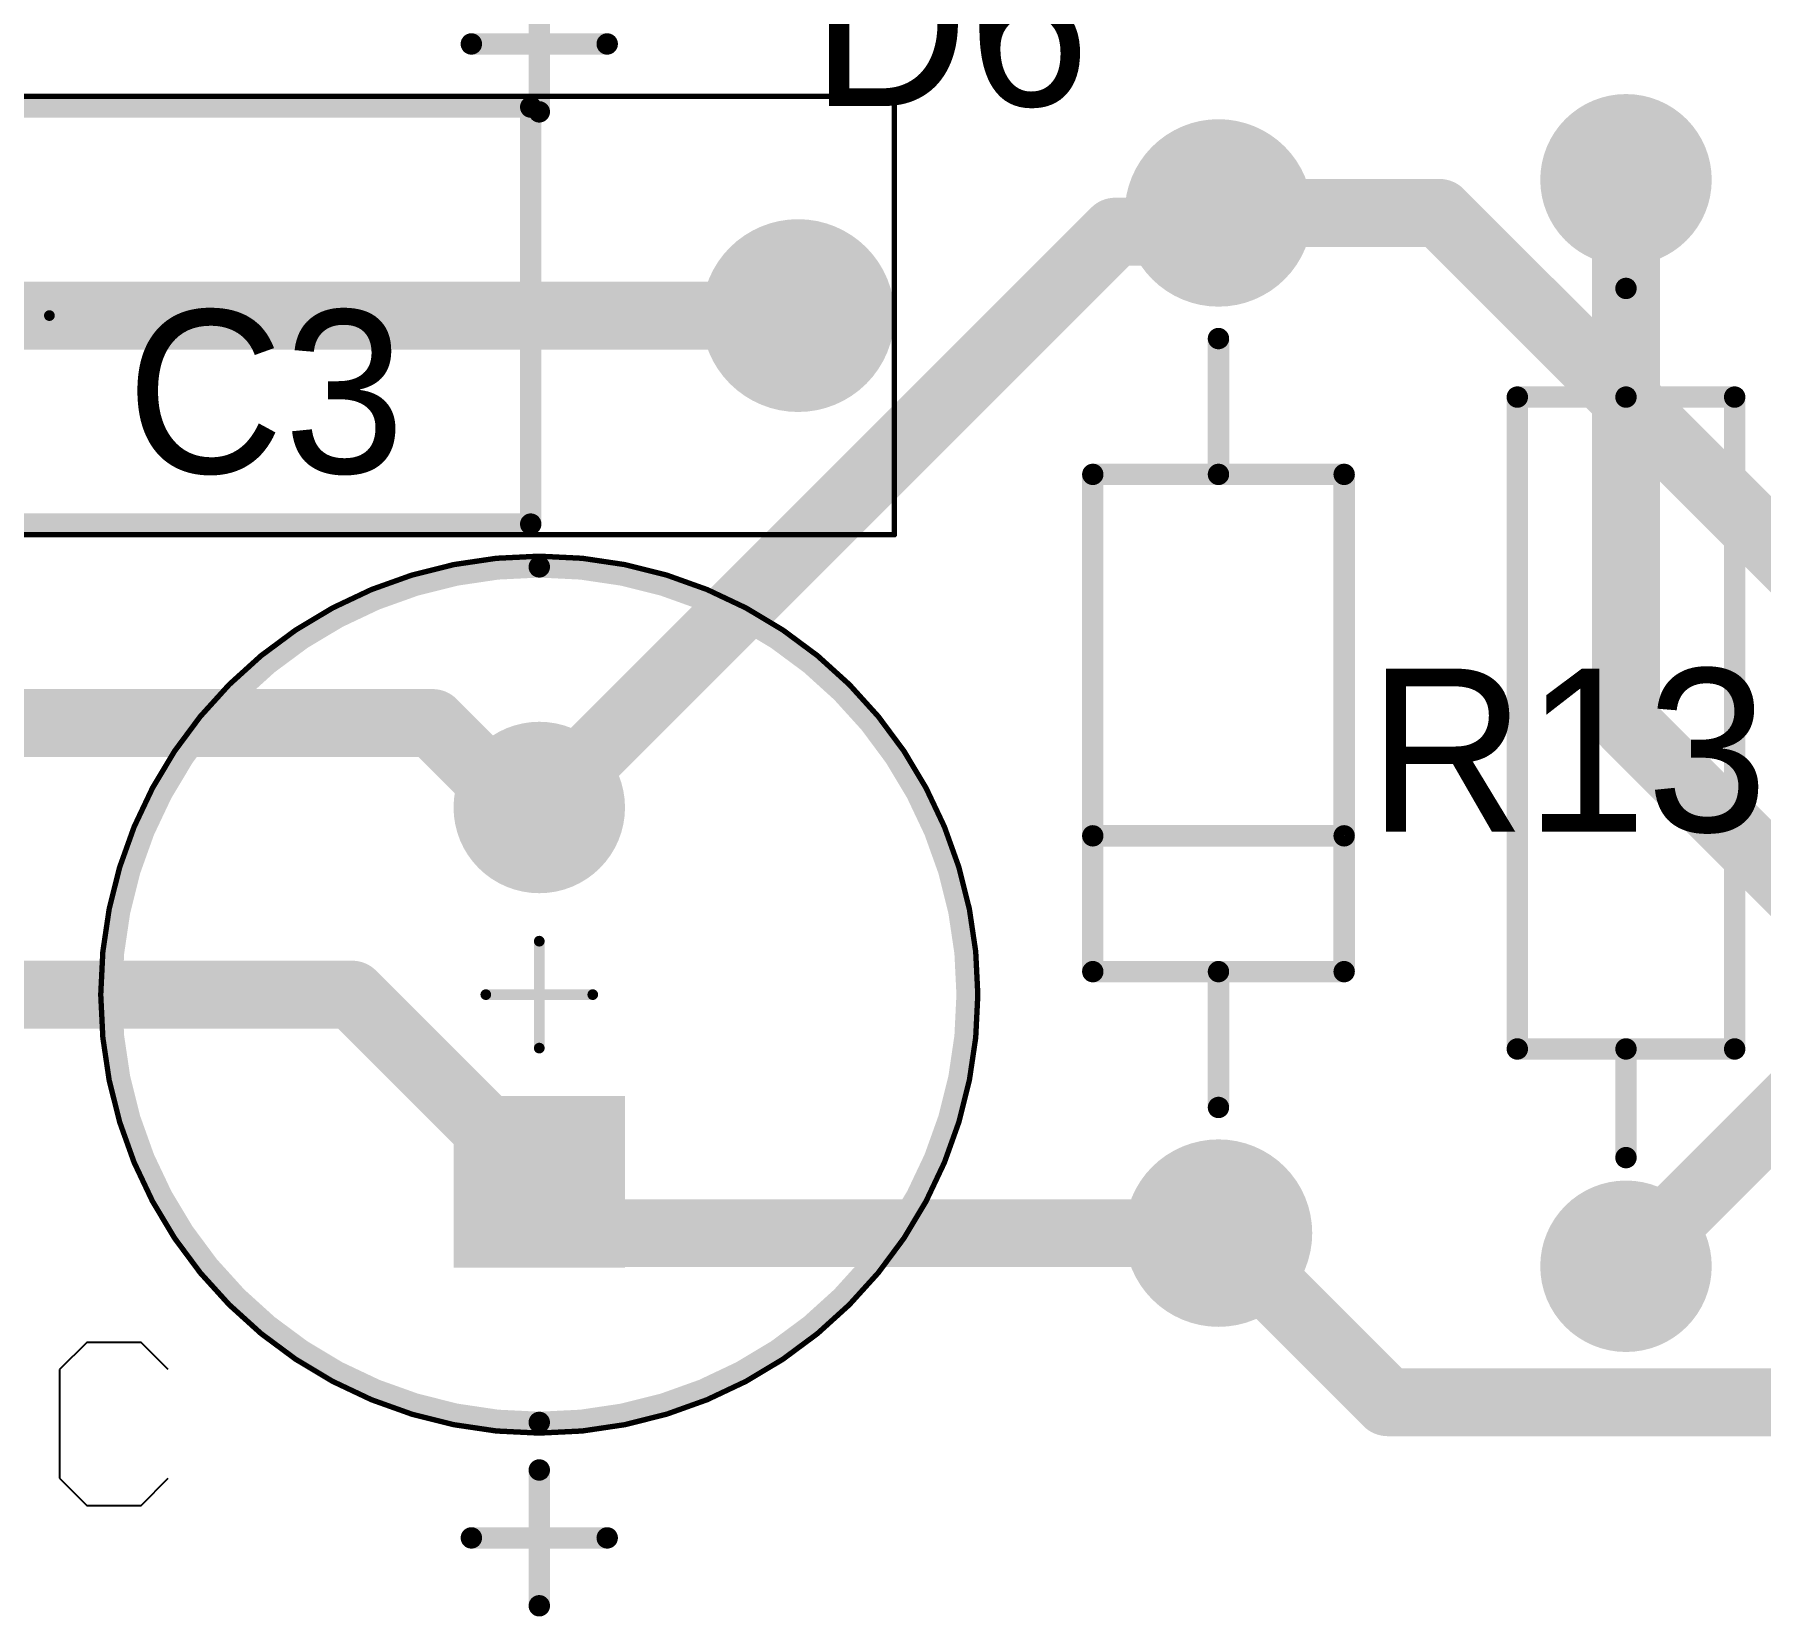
# Model space of a CAD drawing. Header units: millimetres. Extents: x 1.79 to 6.42, y 2.45 to 4.75.
# Drawn here: x 2.414 to 3.05, y 2.821 to 3.403 of the extents above; entities that cross this region are included whole.
import ezdxf

# ---------------------------------------------------------------- set-up
doc = ezdxf.new("R2010")
doc.units = ezdxf.units.MM
doc.header["$MEASUREMENT"] = 0
for name, color, linetype in [('BottomLayer', 5, 'Continuous'), ('BottomSolder', 6, 'Continuous'), ('Mechanical13', 56, 'Continuous'), ('Mechanical15', 56, 'Continuous'), ('MultiLayer', 9, 'Continuous'), ('PadHoleLayer', 156, 'Continuous'), ('TopLayer', 1, 'Continuous'), ('TopOverlay', 2, 'Continuous'), ('TopSolder', 216, 'Continuous')]:
    doc.layers.add(name, color=color, linetype=linetype)

# ---------------------------------------------------------------- blocks, each defined once
blk = doc.blocks.new('AXIAL_0_4_17')
at = {"layer": 'BottomLayer', "const_width": 0.02756}
for points in [[(-0.21378, 0, 1), (-0.18622, 0, 1)], [(0.18622, 0, 1), (0.21378, 0, 1)]]:
    blk.add_lwpolyline(points, format="xyb", close=True, dxfattribs=at)
at = {"layer": 'BottomSolder', "const_width": 0.03156}
for points in [[(-0.21578, 0, 1), (-0.18422, 0, 1)], [(0.18422, 0, 1), (0.21578, 0, 1)]]:
    blk.add_lwpolyline(points, format="xyb", close=True, dxfattribs=at)
at = {"layer": 'MultiLayer', "const_width": 0.02756}
for points in [[(-0.21378, 0, 1), (-0.18622, 0, 1)], [(0.18622, 0, 1), (0.21378, 0, 1)]]:
    blk.add_lwpolyline(points, format="xyb", close=True, dxfattribs=at)
at = {"layer": 'PadHoleLayer', "const_width": 0.01673}
for points in [[(-0.20837, 0, 1), (-0.19163, 0, 1)], [(0.19163, 0, 1), (0.20837, 0, 1)]]:
    blk.add_lwpolyline(points, format="xyb", close=True, dxfattribs=at)
at = {"layer": 'TopLayer', "const_width": 0.02756}
for points in [[(-0.21378, 0, 1), (-0.18622, 0, 1)], [(0.18622, 0, 1), (0.21378, 0, 1)]]:
    blk.add_lwpolyline(points, format="xyb", close=True, dxfattribs=at)
at = {"layer": 'TopOverlay', "const_width": 0.00787}
for points in [[(-0.12, 0.04), (-0.12, -0.04)], [(-0.12, 0.04), (0.12, 0.04)], [(0.12, 0.04), (0.12, -0.04)], [(-0.16, 0), (-0.12, 0)], [(0.12, 0), (0.16, 0)], [(-0.12, -0.04), (0.12, -0.04)]]:
    blk.add_lwpolyline(points, dxfattribs=at)
at = {"layer": 'TopOverlay', "const_width": 0.00394}
for points in [[(-0.12197, 0.04, 1), (-0.11803, 0.04, 1)], [(-0.12197, 0.04, 1), (-0.11803, 0.04, 1)], [(0.11803, 0.04, 1), (0.12197, 0.04, 1)], [(0.11803, 0.04, 1), (0.12197, 0.04, 1)], [(-0.16197, 0, 1), (-0.15803, 0, 1)], [(-0.12197, 0, 1), (-0.11803, 0, 1)], [(0.11803, 0, 1), (0.12197, 0, 1)], [(0.15803, 0, 1), (0.16197, 0, 1)], [(-0.12197, -0.04, 1), (-0.11803, -0.04, 1)], [(-0.12197, -0.04, 1), (-0.11803, -0.04, 1)], [(0.11803, -0.04, 1), (0.12197, -0.04, 1)], [(0.11803, -0.04, 1), (0.12197, -0.04, 1)]]:
    blk.add_lwpolyline(points, format="xyb", close=True, dxfattribs=at)
at = {"layer": 'TopSolder', "const_width": 0.03156}
for points in [[(-0.21578, 0, 1), (-0.18422, 0, 1)], [(0.18422, 0, 1), (0.21578, 0, 1)]]:
    blk.add_lwpolyline(points, format="xyb", close=True, dxfattribs=at)
blk = doc.blocks.new('VISH_A1_2_V2_27')
at = {"layer": 'BottomLayer', "const_width": 0.0315}
blk.add_lwpolyline([(0.27953, 0, 1), (0.31102, 0, 1)], format="xyb", close=True, dxfattribs=at)
at = {"layer": 'BottomSolder', "const_width": 0.0355}
blk.add_lwpolyline([(0.27753, 0, 1), (0.31302, 0, 1)], format="xyb", close=True, dxfattribs=at)
at = {"layer": 'Mechanical13', "const_width": 0.00394}
for points in [[(-0.19685, 0.07677), (0.19685, 0.07677)], [(0.1967, 0.07677), (0.19685, 0.07662)], [(0.19685, -0.07677), (0.19685, 0.07662)], [(-0.19685, -0.07677), (0.19685, -0.07677)]]:
    blk.add_lwpolyline(points, dxfattribs=at)
at = {"layer": 'Mechanical13', "const_width": 0.00197}
for points in [[(0.19572, 0.07677, 1), (0.19768, 0.07677, 1)], [(0.19587, 0.07677, 1), (0.19783, 0.07677, 1)], [(0.19587, 0.07662, 1), (0.19783, 0.07662, 1)], [(0.19587, 0.07662, 1), (0.19783, 0.07662, 1)], [(0.19587, -0.07677, 1), (0.19783, -0.07677, 1)], [(0.19587, -0.07677, 1), (0.19783, -0.07677, 1)]]:
    blk.add_lwpolyline(points, format="xyb", close=True, dxfattribs=at)
at = {"layer": 'Mechanical15'}
for points, const_width in [([(-0.33071, 0.08071), (0.33071, 0.08071)], 0.00197), ([(0.33071, -0.08071), (0.33071, 0.08071)], 0.00197), ([(-0.01968, 0), (0.01969, 0)], 0.00394), ([(-0.33071, -0.08071), (0.33071, -0.08071)], 0.00197)]:
    blk.add_lwpolyline(points, dxfattribs=dict(at, const_width=const_width))
for points, const_width in [([(0.33022, 0.08071, 1), (0.3312, 0.08071, 1)], 0.000984), ([(0.33022, 0.08071, 1), (0.3312, 0.08071, 1)], 0.000984), ([(0.0187, 0, 1), (0.02067, 0, 1)], 0.00197), ([(0.33022, -0.08071, 1), (0.3312, -0.08071, 1)], 0.000984), ([(0.33022, -0.08071, 1), (0.3312, -0.08071, 1)], 0.000984)]:
    blk.add_lwpolyline(points, format="xyb", close=True, dxfattribs=dict(at, const_width=const_width))
at = {"layer": 'MultiLayer', "const_width": 0.0315}
blk.add_lwpolyline([(0.27953, 0, 1), (0.31102, 0, 1)], format="xyb", close=True, dxfattribs=at)
at = {"layer": 'PadHoleLayer', "const_width": 0.02165}
blk.add_lwpolyline([(0.28445, 0, 1), (0.3061, 0, 1)], format="xyb", close=True, dxfattribs=at)
at = {"layer": 'TopLayer', "const_width": 0.0315}
blk.add_lwpolyline([(0.27953, 0, 1), (0.31102, 0, 1)], format="xyb", close=True, dxfattribs=at)
at = {"layer": 'TopOverlay', "const_width": 0.00787}
for points in [[(-0.19685, 0.07677), (0.19685, 0.07677)], [(0.19685, -0.07677), (0.19685, 0.07677)], [(-0.19685, -0.07677), (0.19685, -0.07677)]]:
    blk.add_lwpolyline(points, dxfattribs=at)
at = {"layer": 'TopOverlay', "const_width": 0.00394}
for points in [[(0.19488, 0.07677, 1), (0.19882, 0.07677, 1)], [(0.19488, 0.07677, 1), (0.19882, 0.07677, 1)], [(0.19488, -0.07677, 1), (0.19882, -0.07677, 1)], [(0.19488, -0.07677, 1), (0.19882, -0.07677, 1)]]:
    blk.add_lwpolyline(points, format="xyb", close=True, dxfattribs=at)
at = {"layer": 'TopSolder', "const_width": 0.0355}
blk.add_lwpolyline([(0.27753, 0, 1), (0.31302, 0, 1)], format="xyb", close=True, dxfattribs=at)
blk = doc.blocks.new('ONSC_AXIAL_LEAD_2_59_10_P_42')
at = {"layer": 'BottomLayer', "const_width": 0.03051}
for points in [[(-0.20305, 0, 1), (-0.17254, 0, 1)], [(0.17254, 0, 1), (0.20305, 0, 1)]]:
    blk.add_lwpolyline(points, format="xyb", close=True, dxfattribs=at)
at = {"layer": 'BottomSolder', "const_width": 0.03451}
for points in [[(-0.20505, 0, 1), (-0.17054, 0, 1)], [(0.17054, 0, 1), (0.20505, 0, 1)]]:
    blk.add_lwpolyline(points, format="xyb", close=True, dxfattribs=at)
at = {"layer": 'MultiLayer', "const_width": 0.03051}
for points in [[(-0.20305, 0, 1), (-0.17254, 0, 1)], [(0.17254, 0, 1), (0.20305, 0, 1)]]:
    blk.add_lwpolyline(points, format="xyb", close=True, dxfattribs=at)
at = {"layer": 'PadHoleLayer', "const_width": 0.02067}
for points in [[(-0.19813, 0, 1), (-0.17746, 0, 1)], [(0.17746, 0, 1), (0.19813, 0, 1)]]:
    blk.add_lwpolyline(points, format="xyb", close=True, dxfattribs=at)
at = {"layer": 'TopLayer', "const_width": 0.03051}
for points in [[(-0.20305, 0, 1), (-0.17254, 0, 1)], [(0.17254, 0, 1), (0.20305, 0, 1)]]:
    blk.add_lwpolyline(points, format="xyb", close=True, dxfattribs=at)
at = {"layer": 'TopOverlay', "const_width": 0.00787}
for points in [[(-0.09154, 0.04626), (0.09154, 0.04626)], [(-0.09154, 0.04626), (-0.09154, -0.04626)], [(-0.04154, 0.04626), (-0.04154, -0.04626)], [(0.09154, 0.04626), (0.09154, -0.04626)], [(-0.14154, 0), (-0.09154, 0)], [(0.09154, 0), (0.14154, 0)], [(-0.09154, -0.04626), (0.09154, -0.04626)]]:
    blk.add_lwpolyline(points, dxfattribs=at)
at = {"layer": 'TopOverlay', "const_width": 0.00394}
for points in [[(-0.0935, 0.04626, 1), (-0.08957, 0.04626, 1)], [(-0.0935, 0.04626, 1), (-0.08957, 0.04626, 1)], [(-0.0435, 0.04626, 1), (-0.03957, 0.04626, 1)], [(0.08957, 0.04626, 1), (0.0935, 0.04626, 1)], [(0.08957, 0.04626, 1), (0.0935, 0.04626, 1)], [(-0.1435, 0, 1), (-0.13957, 0, 1)], [(-0.0935, 0, 1), (-0.08957, 0, 1)], [(0.08957, 0, 1), (0.0935, 0, 1)], [(0.13957, 0, 1), (0.1435, 0, 1)], [(-0.0935, -0.04626, 1), (-0.08957, -0.04626, 1)], [(-0.0935, -0.04626, 1), (-0.08957, -0.04626, 1)], [(-0.0435, -0.04626, 1), (-0.03957, -0.04626, 1)], [(0.08957, -0.04626, 1), (0.0935, -0.04626, 1)], [(0.08957, -0.04626, 1), (0.0935, -0.04626, 1)]]:
    blk.add_lwpolyline(points, format="xyb", close=True, dxfattribs=at)
at = {"layer": 'TopSolder', "const_width": 0.03451}
for points in [[(-0.20505, 0, 1), (-0.17054, 0, 1)], [(0.17054, 0, 1), (0.20505, 0, 1)]]:
    blk.add_lwpolyline(points, format="xyb", close=True, dxfattribs=at)
blk = doc.blocks.new('CAPPR65_350_1150X800X1250_51')
at = {"layer": 'BottomLayer', "const_width": 0.02756}
blk.add_lwpolyline([(0.05512, 0, 1), (0.08268, 0, 1)], format="xyb", close=True, dxfattribs=at)
at = {"layer": 'BottomLayer'}
blk.add_solid([(-0.09646, -0.02756), (-0.04134, -0.02756), (-0.09646, 0.02756), (-0.04134, 0.02756)], dxfattribs=at)
at = {"layer": 'BottomSolder', "const_width": 0.03156}
blk.add_lwpolyline([(0.05312, 0, 1), (0.08468, 0, 1)], format="xyb", close=True, dxfattribs=at)
at = {"layer": 'BottomSolder'}
blk.add_solid([(-0.10046, -0.03156), (-0.03734, -0.03156), (-0.10046, 0.03156), (-0.03734, 0.03156)], dxfattribs=at)
at = {"layer": 'Mechanical13'}
for points, const_width in [([(0.15748, 0, 1), (-0.15748, 0, 1)], 0.00394), ([(-0.15846, 0, 1), (-0.1565, 0, 1)], 0.00197), ([(0.1565, 0, 1), (0.15846, 0, 1)], 0.00197)]:
    blk.add_lwpolyline(points, format="xyb", close=True, dxfattribs=dict(at, const_width=const_width))
at = {"layer": 'Mechanical15'}
for points, const_width in [([(0.16142, 0, 1), (-0.16142, 0, 1)], 0.00197), ([(-0.00098, 0.01968, 1), (0.00098, 0.01968, 1)], 0.00197), ([(-0.16191, 0, 1), (-0.16093, 0, 1)], 0.000984), ([(-0.02067, 0, 1), (-0.0187, 0, 1)], 0.00197), ([(0.0187, 0, 1), (0.02067, 0, 1)], 0.00197), ([(0.16093, 0, 1), (0.16191, 0, 1)], 0.000984), ([(-0.00098, -0.01969, 1), (0.00098, -0.01969, 1)], 0.00197)]:
    blk.add_lwpolyline(points, format="xyb", close=True, dxfattribs=dict(at, const_width=const_width))
at = {"layer": 'Mechanical15', "const_width": 0.00394}
for points in [[(0, 0.01968), (0, -0.01969)], [(-0.01968, 0), (0.01969, 0)]]:
    blk.add_lwpolyline(points, dxfattribs=at)
at = {"layer": 'MultiLayer', "const_width": 0.02756}
blk.add_lwpolyline([(0.05512, 0, 1), (0.08268, 0, 1)], format="xyb", close=True, dxfattribs=at)
at = {"layer": 'MultiLayer'}
blk.add_solid([(-0.09646, -0.02756), (-0.04134, -0.02756), (-0.09646, 0.02756), (-0.04134, 0.02756)], dxfattribs=at)
at = {"layer": 'PadHoleLayer', "const_width": 0.01772}
for points in [[(-0.07776, 0, 1), (-0.06004, 0, 1)], [(0.06004, 0, 1), (0.07776, 0, 1)]]:
    blk.add_lwpolyline(points, format="xyb", close=True, dxfattribs=at)
at = {"layer": 'TopLayer', "const_width": 0.02756}
blk.add_lwpolyline([(0.05512, 0, 1), (0.08268, 0, 1)], format="xyb", close=True, dxfattribs=at)
at = {"layer": 'TopLayer'}
blk.add_solid([(-0.09646, -0.02756), (-0.04134, -0.02756), (-0.09646, 0.02756), (-0.04134, 0.02756)], dxfattribs=at)
at = {"layer": 'TopOverlay'}
for points, const_width in [([(0.15748, 0, 1), (-0.15748, 0, 1)], 0.00787), ([(-0.20197, 0.025, 1), (-0.19803, 0.025, 1)], 0.00394), ([(-0.22697, 0, 1), (-0.22303, 0, 1)], 0.00394), ([(-0.17697, 0, 1), (-0.17303, 0, 1)], 0.00394), ([(-0.15945, 0, 1), (-0.15551, 0, 1)], 0.00394), ([(0.15551, 0, 1), (0.15945, 0, 1)], 0.00394), ([(-0.20197, -0.025, 1), (-0.19803, -0.025, 1)], 0.00394)]:
    blk.add_lwpolyline(points, format="xyb", close=True, dxfattribs=dict(at, const_width=const_width))
at = {"layer": 'TopOverlay', "const_width": 0.00787}
for points in [[(-0.2, 0.025), (-0.2, -0.025)], [(-0.225, 0), (-0.175, 0)]]:
    blk.add_lwpolyline(points, dxfattribs=at)
at = {"layer": 'TopSolder', "const_width": 0.03156}
blk.add_lwpolyline([(0.05312, 0, 1), (0.08468, 0, 1)], format="xyb", close=True, dxfattribs=at)
at = {"layer": 'TopSolder'}
blk.add_solid([(-0.10046, -0.03156), (-0.03734, -0.03156), (-0.10046, 0.03156), (-0.03734, 0.03156)], dxfattribs=at)
blk = doc.blocks.new('CAPPR65_350_1150X800X1250_52')
at = {"layer": 'BottomLayer', "const_width": 0.02756}
blk.add_lwpolyline([(0.05512, 0, 1), (0.08268, 0, 1)], format="xyb", close=True, dxfattribs=at)
at = {"layer": 'BottomLayer'}
blk.add_solid([(-0.09646, -0.02756), (-0.04134, -0.02756), (-0.09646, 0.02756), (-0.04134, 0.02756)], dxfattribs=at)
at = {"layer": 'BottomSolder', "const_width": 0.03156}
blk.add_lwpolyline([(0.05312, 0, 1), (0.08468, 0, 1)], format="xyb", close=True, dxfattribs=at)
at = {"layer": 'BottomSolder'}
blk.add_solid([(-0.10046, -0.03156), (-0.03734, -0.03156), (-0.10046, 0.03156), (-0.03734, 0.03156)], dxfattribs=at)
at = {"layer": 'Mechanical13'}
for points, const_width in [([(0.15748, 0, 1), (-0.15748, 0, 1)], 0.00394), ([(-0.15846, 0, 1), (-0.1565, 0, 1)], 0.00197), ([(0.1565, 0, 1), (0.15846, 0, 1)], 0.00197)]:
    blk.add_lwpolyline(points, format="xyb", close=True, dxfattribs=dict(at, const_width=const_width))
at = {"layer": 'Mechanical15'}
for points, const_width in [([(0.16142, 0, 1), (-0.16142, 0, 1)], 0.00197), ([(-0.00098, 0.01968, 1), (0.00098, 0.01968, 1)], 0.00197), ([(-0.16191, 0, 1), (-0.16093, 0, 1)], 0.000984), ([(-0.02067, 0, 1), (-0.0187, 0, 1)], 0.00197), ([(0.0187, 0, 1), (0.02067, 0, 1)], 0.00197), ([(0.16093, 0, 1), (0.16191, 0, 1)], 0.000984), ([(-0.00098, -0.01969, 1), (0.00098, -0.01969, 1)], 0.00197)]:
    blk.add_lwpolyline(points, format="xyb", close=True, dxfattribs=dict(at, const_width=const_width))
at = {"layer": 'Mechanical15', "const_width": 0.00394}
for points in [[(0, 0.01968), (0, -0.01969)], [(-0.01968, 0), (0.01969, 0)]]:
    blk.add_lwpolyline(points, dxfattribs=at)
at = {"layer": 'MultiLayer', "const_width": 0.02756}
blk.add_lwpolyline([(0.05512, 0, 1), (0.08268, 0, 1)], format="xyb", close=True, dxfattribs=at)
at = {"layer": 'MultiLayer'}
blk.add_solid([(-0.09646, -0.02756), (-0.04134, -0.02756), (-0.09646, 0.02756), (-0.04134, 0.02756)], dxfattribs=at)
at = {"layer": 'PadHoleLayer', "const_width": 0.01772}
for points in [[(-0.07776, 0, 1), (-0.06004, 0, 1)], [(0.06004, 0, 1), (0.07776, 0, 1)]]:
    blk.add_lwpolyline(points, format="xyb", close=True, dxfattribs=at)
at = {"layer": 'TopLayer', "const_width": 0.02756}
blk.add_lwpolyline([(0.05512, 0, 1), (0.08268, 0, 1)], format="xyb", close=True, dxfattribs=at)
at = {"layer": 'TopLayer'}
blk.add_solid([(-0.09646, -0.02756), (-0.04134, -0.02756), (-0.09646, 0.02756), (-0.04134, 0.02756)], dxfattribs=at)
at = {"layer": 'TopOverlay'}
for points, const_width in [([(0.15748, 0, 1), (-0.15748, 0, 1)], 0.00787), ([(-0.20197, 0.025, 1), (-0.19803, 0.025, 1)], 0.00394), ([(-0.22697, 0, 1), (-0.22303, 0, 1)], 0.00394), ([(-0.17697, 0, 1), (-0.17303, 0, 1)], 0.00394), ([(-0.15945, 0, 1), (-0.15551, 0, 1)], 0.00394), ([(0.15551, 0, 1), (0.15945, 0, 1)], 0.00394), ([(-0.20197, -0.025, 1), (-0.19803, -0.025, 1)], 0.00394)]:
    blk.add_lwpolyline(points, format="xyb", close=True, dxfattribs=dict(at, const_width=const_width))
at = {"layer": 'TopOverlay', "const_width": 0.00787}
for points in [[(-0.2, 0.025), (-0.2, -0.025)], [(-0.225, 0), (-0.175, 0)]]:
    blk.add_lwpolyline(points, dxfattribs=at)
at = {"layer": 'TopSolder', "const_width": 0.03156}
blk.add_lwpolyline([(0.05312, 0, 1), (0.08468, 0, 1)], format="xyb", close=True, dxfattribs=at)
at = {"layer": 'TopSolder'}
blk.add_solid([(-0.10046, -0.03156), (-0.03734, -0.03156), (-0.10046, 0.03156), (-0.03734, 0.03156)], dxfattribs=at)

msp = doc.modelspace()

# ---------------------------------------------------------------- linework, layer by layer
at = {"layer": 'BottomLayer', "const_width": 0.025}
for points in [[(2.84311, 3.3309), (2.85, 3.3378)], [(2.85, 3.3378), (2.93137, 3.3378)], [(2.93137, 3.3378), (3.11916, 3.15)], [(2.6, 3.1189), (2.81201, 3.3309)], [(2.81201, 3.3309), (2.84311, 3.3309)], [(2.25, 3.3), (2.69528, 3.3)], [(2.3, 3.15), (2.56075, 3.15)], [(2.56075, 3.15), (2.59185, 3.1189)], [(3, 2.95), (3.2, 3.15)], [(2.59185, 3.1189), (2.6, 3.1189)], [(2.3, 3.05), (2.5311, 3.05)], [(2.5311, 3.05), (2.6, 2.9811)], [(2.6, 2.9811), (2.6189, 2.9622)], [(2.6189, 2.9622), (2.85, 2.9622)], [(2.85, 2.9622), (2.91226, 2.89994)], [(2.91226, 2.89994), (3.14994, 2.89994)]]:
    msp.add_lwpolyline(points, dxfattribs=at)
at = {"layer": 'BottomLayer', "const_width": 0.0125}
for points in [[(2.84375, 3.3378, 1), (2.85625, 3.3378, 1)], [(2.84375, 3.3378, 1), (2.85625, 3.3378, 1)], [(2.92512, 3.3378, 1), (2.93762, 3.3378, 1)], [(2.92512, 3.3378, 1), (2.93762, 3.3378, 1)], [(2.80576, 3.3309, 1), (2.81826, 3.3309, 1)], [(2.80576, 3.3309, 1), (2.81826, 3.3309, 1)], [(2.83686, 3.3309, 1), (2.84936, 3.3309, 1)], [(2.83686, 3.3309, 1), (2.84936, 3.3309, 1)], [(2.68903, 3.3, 1), (2.70153, 3.3, 1)], [(2.5545, 3.15, 1), (2.567, 3.15, 1)], [(2.5545, 3.15, 1), (2.567, 3.15, 1)], [(2.5856, 3.1189, 1), (2.5981, 3.1189, 1)], [(2.5856, 3.1189, 1), (2.5981, 3.1189, 1)], [(2.59375, 3.1189, 1), (2.60625, 3.1189, 1)], [(2.59375, 3.1189, 1), (2.60625, 3.1189, 1)], [(2.52485, 3.05, 1), (2.53735, 3.05, 1)], [(2.52485, 3.05, 1), (2.53735, 3.05, 1)], [(2.59375, 2.9811, 1), (2.60625, 2.9811, 1)], [(2.59375, 2.9811, 1), (2.60625, 2.9811, 1)], [(2.61265, 2.9622, 1), (2.62515, 2.9622, 1)], [(2.61265, 2.9622, 1), (2.62515, 2.9622, 1)], [(2.84375, 2.9622, 1), (2.85625, 2.9622, 1)], [(2.84375, 2.9622, 1), (2.85625, 2.9622, 1)], [(2.99375, 2.95, 1), (3.00625, 2.95, 1)], [(2.90601, 2.89994, 1), (2.91851, 2.89994, 1)], [(2.90601, 2.89994, 1), (2.91851, 2.89994, 1)]]:
    msp.add_lwpolyline(points, format="xyb", close=True, dxfattribs=at)
at = {"layer": 'TopLayer', "const_width": 0.025}
for points in [[(3, 3.15), (3, 3.35)], [(3, 3.15), (3.15, 3)]]:
    msp.add_lwpolyline(points, dxfattribs=at)
at = {"layer": 'TopLayer', "const_width": 0.0125}
for points in [[(2.99375, 3.35, 1), (3.00625, 3.35, 1)], [(2.99375, 3.15, 1), (3.00625, 3.15, 1)], [(2.99375, 3.15, 1), (3.00625, 3.15, 1)]]:
    msp.add_lwpolyline(points, format="xyb", close=True, dxfattribs=at)
at = {"layer": 'TopOverlay'}
for p, q in [((2.43341, 2.92194), (2.42341, 2.91194)), ((2.4534, 2.92194), (2.43341, 2.92194)), ((2.4634, 2.91194), (2.4534, 2.92194)), ((2.42341, 2.91194), (2.42341, 2.87196)), ((2.42341, 2.87196), (2.43341, 2.86196)), ((2.4534, 2.86196), (2.4634, 2.87196)), ((2.43341, 2.86196), (2.4534, 2.86196))]:
    msp.add_line(p, q, dxfattribs=at)

# ---------------------------------------------------------------- block references
at = {"rotation": 90}
for name, p in [('CAPPR65_350_1150X800X1250_52', (2.6, 3.6)), ('AXIAL_0_4_17', (3, 3.15)), ('ONSC_AXIAL_LEAD_2_59_10_P_42', (2.85, 3.15)), ('CAPPR65_350_1150X800X1250_51', (2.6, 3.05))]:
    msp.add_blockref(name, p, dxfattribs=at)
msp.add_blockref('VISH_A1_2_V2_27', (2.4, 3.3))

# ---------------------------------------------------------------- texts
at = {"layer": 'TopOverlay'}
for s, p in [('D6', (2.7, 3.37717)), ('C3', (2.448, 3.242)), ('R13', (2.90502, 3.11001))]:
    msp.add_text(s, height=0.06, dxfattribs=at).set_placement(p)

doc.saveas('drawing.dxf')
